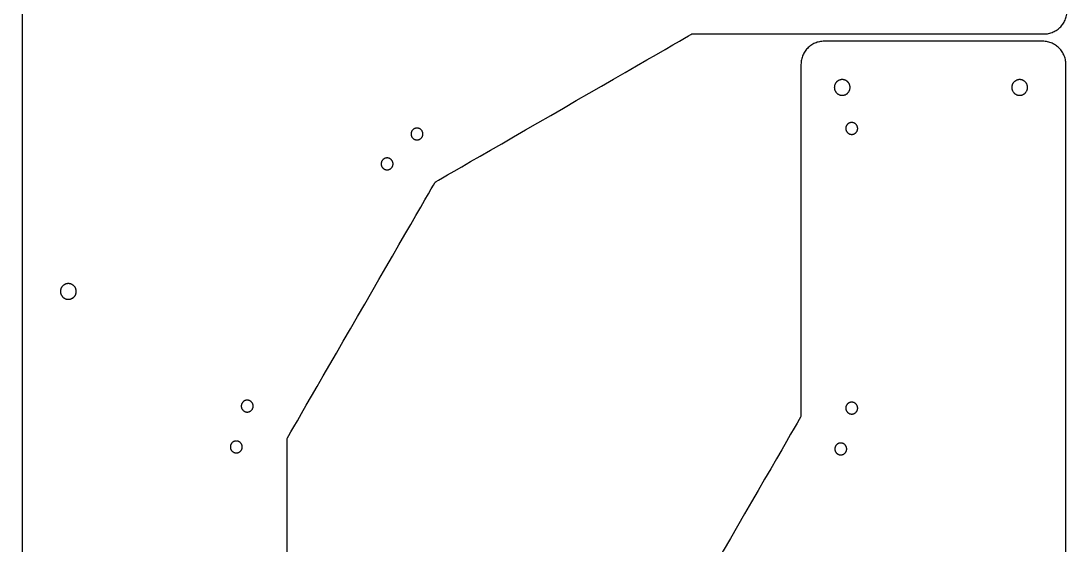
# Model space of a CAD drawing. Header units: centimetres. Extents: x -16 to 38, y -53 to 89.
# Drawn here: x -16.04 to 28.88, y 12.73 to 35.24 of the extents above; entities that cross this region are included whole.
import ezdxf

# ---------------------------------------------------------------- set-up
doc = ezdxf.new("R2010")
doc.units = ezdxf.units.CM
doc.header["$MEASUREMENT"] = 0

# ---------------------------------------------------------------- blocks, each defined once
blk = doc.blocks.new('block 16')
at = {"color": 7, "lineweight": 25}
blk.add_lwpolyline([(-15.989, 2.188), (-15.987, 2.133), (-15.983, 2.079), (-15.976, 2.026), (-15.966, 1.974), (-15.953, 1.922), (-15.938, 1.872), (-15.92, 1.823), (-15.9, 1.775), (-15.877, 1.729), (-15.852, 1.684), (-15.825, 1.64), (-15.796, 1.598), (-15.764, 1.557), (-15.731, 1.518), (-15.696, 1.481), (-15.659, 1.446), (-15.62, 1.412), (-15.579, 1.381), (-15.537, 1.352), (-15.493, 1.325), (-15.448, 1.3), (-15.402, 1.277), (-15.354, 1.257), (-15.305, 1.239), (-15.255, 1.224), (-15.203, 1.211), (-15.151, 1.201), (-15.098, 1.194), (-15.044, 1.19), (-14.989, 1.188), (-5.613, 1.188), (-5.56, 1.19), (-5.507, 1.194), (-5.456, 1.2), (-5.405, 1.21), (-5.355, 1.222), (-5.306, 1.236), (-5.259, 1.253), (-5.212, 1.272), (-5.167, 1.293), (-5.122, 1.316), (-5.08, 1.342), (-5.038, 1.37), (-4.998, 1.399), (-4.96, 1.43), (-4.923, 1.464), (-4.888, 1.499), (-4.855, 1.535), (-4.824, 1.574), (-4.794, 1.614), (-4.767, 1.655), (-4.741, 1.698), (-4.718, 1.742), (-4.696, 1.787), (-4.677, 1.834), (-4.661, 1.882), (-4.646, 1.93), (-4.634, 1.98), (-4.625, 2.031), (-4.618, 2.083), (-4.614, 2.135), (-4.613, 2.188), (-4.613, 17.302), (-4.593, 17.336), (-4.537, 17.434), (-4.445, 17.592), (-4.322, 17.805), (-4.17, 18.07), (-3.99, 18.381), (-3.786, 18.734), (-3.56, 19.125), (-3.315, 19.549), (-3.054, 20.002), (-2.778, 20.48), (-2.491, 20.977), (-2.195, 21.49), (-1.892, 22.015), (-1.585, 22.545), (-1.278, 23.079), (-0.971, 23.609), (-0.669, 24.133), (-0.373, 24.646), (-0.085, 25.144), (0.19, 25.621), (0.452, 26.075), (0.697, 26.499), (0.923, 26.89), (1.127, 27.243), (1.306, 27.554), (1.459, 27.819), (1.582, 28.032), (1.673, 28.19), (1.73, 28.288), (1.749, 28.322), (1.785, 28.342), (1.89, 28.403), (2.058, 28.5), (2.285, 28.631), (2.566, 28.793), (2.895, 28.983), (3.269, 29.199), (3.682, 29.438), (4.13, 29.696), (4.606, 29.971), (5.107, 30.26), (5.628, 30.561), (6.164, 30.87), (6.709, 31.185), (7.259, 31.503), (7.809, 31.82), (8.355, 32.135), (8.89, 32.444), (9.411, 32.745), (9.912, 33.034), (10.389, 33.31), (10.836, 33.568), (11.249, 33.806), (11.623, 34.022), (11.953, 34.213), (12.233, 34.375), (12.46, 34.506), (12.628, 34.603), (12.733, 34.663), (12.769, 34.684), (27.883, 34.684), (27.938, 34.685), (27.99, 34.69), (28.041, 34.696), (28.092, 34.706), (28.142, 34.718), (28.191, 34.732), (28.238, 34.749), (28.285, 34.768), (28.33, 34.789), (28.374, 34.813), (28.417, 34.838), (28.458, 34.866), (28.498, 34.895), (28.536, 34.927), (28.573, 34.96), (28.608, 34.995), (28.641, 35.032), (28.672, 35.07), (28.702, 35.11), (28.729, 35.151), (28.755, 35.194), (28.778, 35.238), (28.8, 35.283), (28.818, 35.33), (28.835, 35.378), (28.849, 35.426), (28.861, 35.476), (28.871, 35.527), (28.877, 35.578), (28.881, 35.631), (28.883, 35.684), (28.883, 45.06), (28.881, 45.113), (28.877, 45.165), (28.871, 45.217), (28.861, 45.268), (28.849, 45.317), (28.835, 45.366), (28.818, 45.414), (28.799, 45.46), (28.778, 45.506), (28.755, 45.55), (28.729, 45.593), (28.701, 45.634), (28.672, 45.674), (28.641, 45.712), (28.607, 45.749), (28.572, 45.784), (28.536, 45.817), (28.497, 45.849), (28.457, 45.878), (28.416, 45.906), (28.373, 45.931), (28.329, 45.955), (28.284, 45.976), (28.237, 45.995), (28.189, 46.012), (28.141, 46.026), (28.091, 46.038), (28.04, 46.047), (27.988, 46.054), (27.936, 46.058), (27.883, 46.06), (-14.989, 46.06), (-15.044, 46.058), (-15.098, 46.054), (-15.151, 46.047), (-15.203, 46.037), (-15.255, 46.024), (-15.305, 46.009), (-15.354, 45.991), (-15.402, 45.971), (-15.448, 45.948), (-15.493, 45.923), (-15.537, 45.896), (-15.579, 45.867), (-15.62, 45.835), (-15.659, 45.802), (-15.696, 45.767), (-15.731, 45.73), (-15.764, 45.691), (-15.796, 45.65), (-15.825, 45.608), (-15.852, 45.565), (-15.877, 45.519), (-15.9, 45.473), (-15.92, 45.425), (-15.938, 45.376), (-15.953, 45.326), (-15.966, 45.274), (-15.976, 45.222), (-15.983, 45.169), (-15.987, 45.115), (-15.989, 45.06), (-15.989, 2.188)], dxfattribs=at)
blk = doc.blocks.new('block 17')
at = {"color": 7, "lineweight": 25}
blk.add_lwpolyline([(-6.792, 16.691), (-6.778, 16.691), (-6.764, 16.692), (-6.75, 16.694), (-6.737, 16.697), (-6.724, 16.7), (-6.711, 16.704), (-6.699, 16.708), (-6.686, 16.714), (-6.674, 16.719), (-6.663, 16.726), (-6.652, 16.733), (-6.641, 16.74), (-6.631, 16.748), (-6.621, 16.757), (-6.611, 16.766), (-6.602, 16.775), (-6.594, 16.785), (-6.586, 16.795), (-6.578, 16.806), (-6.571, 16.817), (-6.565, 16.829), (-6.559, 16.841), (-6.554, 16.853), (-6.549, 16.865), (-6.545, 16.878), (-6.542, 16.891), (-6.54, 16.905), (-6.538, 16.918), (-6.537, 16.932), (-6.536, 16.946), (-6.537, 16.96), (-6.538, 16.974), (-6.54, 16.987), (-6.542, 17), (-6.545, 17.012), (-6.549, 17.025), (-6.553, 17.037), (-6.558, 17.049), (-6.563, 17.06), (-6.569, 17.072), (-6.576, 17.083), (-6.583, 17.093), (-6.59, 17.103), (-6.598, 17.113), (-6.607, 17.122), (-6.616, 17.131), (-6.625, 17.14), (-6.635, 17.148), (-6.645, 17.155), (-6.656, 17.163), (-6.667, 17.169), (-6.678, 17.175), (-6.69, 17.18), (-6.701, 17.185), (-6.714, 17.19), (-6.726, 17.193), (-6.739, 17.196), (-6.752, 17.199), (-6.765, 17.2), (-6.778, 17.201), (-6.792, 17.202), (-6.805, 17.201), (-6.819, 17.2), (-6.832, 17.199), (-6.845, 17.196), (-6.858, 17.193), (-6.87, 17.19), (-6.882, 17.185), (-6.894, 17.18), (-6.906, 17.175), (-6.917, 17.169), (-6.928, 17.162), (-6.939, 17.155), (-6.949, 17.148), (-6.959, 17.14), (-6.968, 17.131), (-6.977, 17.122), (-6.985, 17.113), (-6.994, 17.103), (-7.001, 17.093), (-7.008, 17.082), (-7.015, 17.071), (-7.021, 17.06), (-7.026, 17.049), (-7.031, 17.037), (-7.035, 17.025), (-7.039, 17.012), (-7.042, 16.999), (-7.044, 16.986), (-7.046, 16.973), (-7.047, 16.96), (-7.047, 16.946), (-7.047, 16.933), (-7.046, 16.919), (-7.044, 16.906), (-7.042, 16.893), (-7.039, 16.88), (-7.035, 16.868), (-7.031, 16.856), (-7.026, 16.844), (-7.021, 16.832), (-7.015, 16.821), (-7.008, 16.81), (-7.001, 16.8), (-6.994, 16.789), (-6.985, 16.78), (-6.977, 16.77), (-6.968, 16.761), (-6.959, 16.753), (-6.949, 16.745), (-6.939, 16.737), (-6.928, 16.73), (-6.917, 16.723), (-6.906, 16.717), (-6.894, 16.712), (-6.882, 16.707), (-6.87, 16.703), (-6.858, 16.699), (-6.845, 16.696), (-6.832, 16.694), (-6.819, 16.692), (-6.805, 16.691), (-6.792, 16.691)], dxfattribs=at)
blk = doc.blocks.new('block 23')
at = {"color": 7, "lineweight": 25}
blk.add_lwpolyline([(-14.003, 23.286), (-13.984, 23.286), (-13.966, 23.288), (-13.948, 23.29), (-13.93, 23.294), (-13.913, 23.298), (-13.896, 23.303), (-13.879, 23.309), (-13.863, 23.316), (-13.847, 23.324), (-13.832, 23.332), (-13.817, 23.341), (-13.803, 23.351), (-13.789, 23.362), (-13.776, 23.373), (-13.764, 23.385), (-13.752, 23.398), (-13.741, 23.411), (-13.73, 23.424), (-13.72, 23.439), (-13.711, 23.453), (-13.702, 23.469), (-13.695, 23.484), (-13.688, 23.5), (-13.682, 23.517), (-13.677, 23.534), (-13.673, 23.551), (-13.669, 23.569), (-13.667, 23.587), (-13.665, 23.605), (-13.665, 23.624), (-13.665, 23.643), (-13.667, 23.66), (-13.669, 23.678), (-13.672, 23.695), (-13.676, 23.711), (-13.681, 23.728), (-13.687, 23.744), (-13.693, 23.76), (-13.7, 23.775), (-13.708, 23.79), (-13.717, 23.805), (-13.726, 23.818), (-13.736, 23.832), (-13.747, 23.845), (-13.758, 23.857), (-13.77, 23.869), (-13.782, 23.88), (-13.795, 23.891), (-13.809, 23.901), (-13.823, 23.91), (-13.837, 23.919), (-13.852, 23.927), (-13.867, 23.934), (-13.883, 23.94), (-13.899, 23.946), (-13.916, 23.951), (-13.933, 23.955), (-13.95, 23.958), (-13.967, 23.96), (-13.985, 23.961), (-14.003, 23.962), (-14.021, 23.961), (-14.038, 23.96), (-14.056, 23.958), (-14.073, 23.955), (-14.09, 23.951), (-14.106, 23.946), (-14.122, 23.94), (-14.138, 23.934), (-14.154, 23.927), (-14.169, 23.919), (-14.183, 23.91), (-14.197, 23.901), (-14.21, 23.891), (-14.223, 23.88), (-14.236, 23.869), (-14.248, 23.857), (-14.259, 23.845), (-14.269, 23.832), (-14.279, 23.818), (-14.289, 23.804), (-14.297, 23.79), (-14.305, 23.775), (-14.313, 23.759), (-14.319, 23.744), (-14.325, 23.728), (-14.329, 23.711), (-14.333, 23.694), (-14.337, 23.677), (-14.339, 23.66), (-14.34, 23.642), (-14.341, 23.624), (-14.34, 23.606), (-14.339, 23.588), (-14.337, 23.571), (-14.333, 23.554), (-14.329, 23.537), (-14.325, 23.52), (-14.319, 23.504), (-14.313, 23.489), (-14.305, 23.473), (-14.297, 23.458), (-14.289, 23.444), (-14.279, 23.43), (-14.269, 23.416), (-14.259, 23.403), (-14.248, 23.391), (-14.236, 23.379), (-14.223, 23.368), (-14.21, 23.357), (-14.197, 23.347), (-14.183, 23.338), (-14.169, 23.329), (-14.154, 23.321), (-14.138, 23.314), (-14.123, 23.308), (-14.106, 23.302), (-14.09, 23.297), (-14.073, 23.293), (-14.056, 23.29), (-14.038, 23.288), (-14.021, 23.286), (-14.003, 23.286)], dxfattribs=at)
blk = doc.blocks.new('block 26')
at = {"color": 7, "lineweight": 25}
blk.add_lwpolyline([(-6.322, 18.445), (-6.308, 18.445), (-6.294, 18.446), (-6.28, 18.448), (-6.267, 18.45), (-6.254, 18.454), (-6.241, 18.458), (-6.229, 18.462), (-6.216, 18.467), (-6.204, 18.473), (-6.193, 18.48), (-6.182, 18.486), (-6.171, 18.494), (-6.161, 18.502), (-6.151, 18.51), (-6.141, 18.52), (-6.132, 18.529), (-6.124, 18.539), (-6.116, 18.549), (-6.108, 18.56), (-6.101, 18.571), (-6.095, 18.583), (-6.089, 18.595), (-6.084, 18.607), (-6.079, 18.619), (-6.075, 18.632), (-6.072, 18.645), (-6.07, 18.659), (-6.068, 18.672), (-6.067, 18.686), (-6.066, 18.7), (-6.067, 18.714), (-6.068, 18.728), (-6.07, 18.741), (-6.072, 18.754), (-6.075, 18.766), (-6.079, 18.779), (-6.083, 18.791), (-6.088, 18.803), (-6.093, 18.814), (-6.099, 18.826), (-6.106, 18.837), (-6.113, 18.847), (-6.12, 18.857), (-6.128, 18.867), (-6.137, 18.876), (-6.146, 18.885), (-6.155, 18.894), (-6.165, 18.902), (-6.175, 18.909), (-6.186, 18.916), (-6.197, 18.923), (-6.208, 18.929), (-6.22, 18.934), (-6.232, 18.939), (-6.244, 18.943), (-6.256, 18.947), (-6.269, 18.95), (-6.282, 18.953), (-6.295, 18.954), (-6.308, 18.955), (-6.322, 18.956), (-6.335, 18.955), (-6.349, 18.954), (-6.362, 18.952), (-6.375, 18.95), (-6.388, 18.947), (-6.4, 18.943), (-6.412, 18.939), (-6.424, 18.934), (-6.436, 18.929), (-6.447, 18.923), (-6.458, 18.916), (-6.469, 18.909), (-6.479, 18.902), (-6.489, 18.894), (-6.498, 18.885), (-6.507, 18.876), (-6.515, 18.867), (-6.524, 18.857), (-6.531, 18.847), (-6.538, 18.836), (-6.545, 18.825), (-6.551, 18.814), (-6.556, 18.803), (-6.561, 18.791), (-6.565, 18.778), (-6.569, 18.766), (-6.572, 18.753), (-6.574, 18.74), (-6.576, 18.727), (-6.577, 18.714), (-6.577, 18.7), (-6.577, 18.687), (-6.576, 18.673), (-6.574, 18.66), (-6.572, 18.647), (-6.569, 18.634), (-6.565, 18.622), (-6.561, 18.61), (-6.556, 18.598), (-6.551, 18.586), (-6.545, 18.575), (-6.538, 18.564), (-6.531, 18.553), (-6.524, 18.543), (-6.515, 18.533), (-6.507, 18.524), (-6.498, 18.515), (-6.489, 18.507), (-6.479, 18.499), (-6.469, 18.491), (-6.458, 18.484), (-6.447, 18.477), (-6.436, 18.471), (-6.424, 18.466), (-6.412, 18.461), (-6.4, 18.457), (-6.388, 18.453), (-6.375, 18.45), (-6.362, 18.448), (-6.349, 18.446), (-6.335, 18.445), (-6.322, 18.445)], dxfattribs=at)
blk = doc.blocks.new('block 27')
at = {"color": 7, "lineweight": 25}
blk.add_lwpolyline([(0.968, 30.131), (0.982, 30.132), (0.996, 30.133), (1.01, 30.135), (1.023, 30.137), (1.036, 30.14), (1.049, 30.144), (1.061, 30.149), (1.074, 30.154), (1.086, 30.16), (1.097, 30.166), (1.108, 30.173), (1.119, 30.181), (1.129, 30.189), (1.139, 30.197), (1.149, 30.206), (1.158, 30.216), (1.166, 30.226), (1.174, 30.236), (1.182, 30.247), (1.189, 30.258), (1.195, 30.27), (1.201, 30.281), (1.206, 30.294), (1.211, 30.306), (1.215, 30.319), (1.218, 30.332), (1.22, 30.345), (1.222, 30.359), (1.223, 30.373), (1.224, 30.387), (1.223, 30.401), (1.222, 30.414), (1.221, 30.427), (1.218, 30.44), (1.215, 30.453), (1.211, 30.465), (1.207, 30.478), (1.202, 30.49), (1.197, 30.501), (1.191, 30.512), (1.184, 30.523), (1.177, 30.534), (1.17, 30.544), (1.161, 30.554), (1.153, 30.563), (1.144, 30.572), (1.135, 30.581), (1.125, 30.589), (1.115, 30.596), (1.104, 30.603), (1.093, 30.61), (1.082, 30.616), (1.071, 30.621), (1.059, 30.626), (1.046, 30.63), (1.034, 30.634), (1.021, 30.637), (1.008, 30.639), (0.995, 30.641), (0.982, 30.642), (0.968, 30.642), (0.955, 30.642), (0.941, 30.641), (0.928, 30.639), (0.915, 30.637), (0.902, 30.634), (0.89, 30.63), (0.878, 30.626), (0.866, 30.621), (0.854, 30.616), (0.843, 30.61), (0.832, 30.603), (0.821, 30.596), (0.811, 30.589), (0.801, 30.58), (0.792, 30.572), (0.783, 30.563), (0.775, 30.554), (0.766, 30.544), (0.759, 30.534), (0.752, 30.523), (0.745, 30.512), (0.739, 30.501), (0.734, 30.489), (0.729, 30.477), (0.725, 30.465), (0.721, 30.453), (0.718, 30.44), (0.716, 30.427), (0.714, 30.414), (0.713, 30.4), (0.713, 30.387), (0.713, 30.373), (0.714, 30.36), (0.716, 30.347), (0.718, 30.334), (0.721, 30.321), (0.725, 30.309), (0.729, 30.296), (0.734, 30.285), (0.739, 30.273), (0.745, 30.262), (0.752, 30.251), (0.759, 30.24), (0.766, 30.23), (0.775, 30.22), (0.783, 30.211), (0.792, 30.202), (0.801, 30.193), (0.811, 30.185), (0.821, 30.178), (0.832, 30.171), (0.843, 30.164), (0.854, 30.158), (0.866, 30.153), (0.878, 30.148), (0.89, 30.144), (0.902, 30.14), (0.915, 30.137), (0.928, 30.135), (0.941, 30.133), (0.955, 30.132), (0.968, 30.131)], dxfattribs=at)
blk = doc.blocks.new('block 31')
at = {"color": 7, "lineweight": 25}
blk.add_lwpolyline([(-0.316, 28.847), (-0.302, 28.848), (-0.288, 28.849), (-0.274, 28.851), (-0.261, 28.853), (-0.248, 28.857), (-0.235, 28.86), (-0.223, 28.865), (-0.21, 28.87), (-0.198, 28.876), (-0.187, 28.882), (-0.176, 28.889), (-0.165, 28.897), (-0.154, 28.905), (-0.145, 28.913), (-0.135, 28.922), (-0.126, 28.932), (-0.118, 28.942), (-0.11, 28.952), (-0.102, 28.963), (-0.095, 28.974), (-0.089, 28.985), (-0.083, 28.997), (-0.078, 29.01), (-0.073, 29.022), (-0.069, 29.035), (-0.066, 29.048), (-0.064, 29.061), (-0.062, 29.075), (-0.061, 29.089), (-0.06, 29.103), (-0.061, 29.117), (-0.062, 29.13), (-0.064, 29.144), (-0.066, 29.156), (-0.069, 29.169), (-0.073, 29.182), (-0.077, 29.194), (-0.082, 29.206), (-0.087, 29.217), (-0.093, 29.228), (-0.1, 29.239), (-0.107, 29.25), (-0.114, 29.26), (-0.122, 29.27), (-0.131, 29.279), (-0.14, 29.288), (-0.149, 29.297), (-0.159, 29.305), (-0.169, 29.312), (-0.18, 29.319), (-0.191, 29.326), (-0.202, 29.332), (-0.214, 29.337), (-0.225, 29.342), (-0.238, 29.346), (-0.25, 29.35), (-0.263, 29.353), (-0.276, 29.355), (-0.289, 29.357), (-0.302, 29.358), (-0.316, 29.358), (-0.329, 29.358), (-0.343, 29.357), (-0.356, 29.355), (-0.369, 29.353), (-0.382, 29.35), (-0.394, 29.346), (-0.406, 29.342), (-0.418, 29.337), (-0.43, 29.332), (-0.441, 29.326), (-0.452, 29.319), (-0.463, 29.312), (-0.473, 29.305), (-0.483, 29.296), (-0.492, 29.288), (-0.501, 29.279), (-0.509, 29.27), (-0.517, 29.26), (-0.525, 29.25), (-0.532, 29.239), (-0.539, 29.228), (-0.544, 29.217), (-0.55, 29.205), (-0.555, 29.193), (-0.559, 29.181), (-0.563, 29.169), (-0.566, 29.156), (-0.568, 29.143), (-0.57, 29.13), (-0.571, 29.116), (-0.571, 29.103), (-0.571, 29.089), (-0.57, 29.076), (-0.568, 29.063), (-0.566, 29.05), (-0.563, 29.037), (-0.559, 29.025), (-0.555, 29.012), (-0.55, 29), (-0.544, 28.989), (-0.539, 28.978), (-0.532, 28.967), (-0.525, 28.956), (-0.517, 28.946), (-0.509, 28.936), (-0.501, 28.927), (-0.492, 28.918), (-0.483, 28.909), (-0.473, 28.901), (-0.463, 28.894), (-0.452, 28.887), (-0.441, 28.88), (-0.43, 28.874), (-0.418, 28.869), (-0.406, 28.864), (-0.394, 28.86), (-0.382, 28.856), (-0.369, 28.853), (-0.356, 28.851), (-0.343, 28.849), (-0.329, 28.848), (-0.316, 28.847)], dxfattribs=at)
blk = doc.blocks.new('block 32')
at = {"color": 7, "lineweight": 25}
blk.add_lwpolyline([(28.832, 33.371), (28.831, 33.426), (28.826, 33.48), (28.819, 33.534), (28.809, 33.586), (28.796, 33.637), (28.781, 33.687), (28.763, 33.737), (28.743, 33.784), (28.721, 33.831), (28.696, 33.876), (28.669, 33.92), (28.639, 33.962), (28.608, 34.003), (28.575, 34.041), (28.539, 34.079), (28.502, 34.114), (28.463, 34.147), (28.423, 34.179), (28.381, 34.208), (28.337, 34.235), (28.292, 34.26), (28.245, 34.282), (28.197, 34.303), (28.148, 34.32), (28.098, 34.336), (28.047, 34.348), (27.994, 34.358), (27.941, 34.365), (27.887, 34.37), (27.832, 34.371), (18.456, 34.371), (18.403, 34.37), (18.351, 34.366), (18.299, 34.359), (18.249, 34.35), (18.199, 34.338), (18.15, 34.324), (18.102, 34.307), (18.056, 34.288), (18.01, 34.267), (17.966, 34.243), (17.923, 34.218), (17.882, 34.19), (17.842, 34.16), (17.804, 34.129), (17.767, 34.096), (17.732, 34.061), (17.699, 34.024), (17.667, 33.986), (17.638, 33.946), (17.61, 33.905), (17.585, 33.862), (17.561, 33.818), (17.54, 33.772), (17.521, 33.726), (17.504, 33.678), (17.49, 33.629), (17.478, 33.579), (17.469, 33.529), (17.462, 33.477), (17.458, 33.425), (17.456, 33.371), (17.456, 18.257), (17.437, 18.224), (17.38, 18.126), (17.289, 17.968), (17.166, 17.754), (17.013, 17.49), (16.834, 17.179), (16.63, 16.825), (16.404, 16.435), (16.159, 16.01), (15.897, 15.557), (15.622, 15.08), (15.334, 14.582), (15.038, 14.069), (14.736, 13.545), (14.429, 13.014), (14.121, 12.481), (13.815, 11.95), (13.512, 11.426), (13.216, 10.913), (12.929, 10.416), (12.653, 9.938), (12.391, 9.485), (12.147, 9.061), (11.921, 8.67), (11.717, 8.316), (11.537, 8.005), (11.385, 7.741), (11.261, 7.528), (11.17, 7.37), (11.114, 7.272), (11.094, 7.238), (11.058, 7.217), (10.954, 7.157), (10.786, 7.06), (10.559, 6.929), (10.278, 6.767), (9.948, 6.576), (9.574, 6.36), (9.161, 6.122), (8.714, 5.864), (8.237, 5.589), (7.736, 5.299), (7.215, 4.999), (6.68, 4.689), (6.135, 4.375), (5.584, 4.057), (5.034, 3.739), (4.489, 3.424), (3.954, 3.115), (3.433, 2.815), (2.932, 2.525), (2.455, 2.25), (2.008, 1.992), (1.595, 1.753), (1.221, 1.537), (0.891, 1.347), (0.61, 1.185), (0.383, 1.054), (0.215, 0.957), (0.111, 0.897), (0.075, 0.876), (-15.039, 0.876), (-15.094, 0.874), (-15.147, 0.87), (-15.198, 0.863), (-15.249, 0.854), (-15.298, 0.842), (-15.347, 0.828), (-15.395, 0.811), (-15.441, 0.792), (-15.487, 0.77), (-15.531, 0.747), (-15.573, 0.721), (-15.615, 0.694), (-15.654, 0.664), (-15.693, 0.633), (-15.729, 0.6), (-15.764, 0.565), (-15.798, 0.528), (-15.829, 0.49), (-15.858, 0.45), (-15.886, 0.408), (-15.911, 0.366), (-15.935, 0.322), (-15.956, 0.276), (-15.975, 0.23), (-15.992, 0.182), (-16.006, 0.133), (-16.018, 0.083), (-16.027, 0.033), (-16.034, -0.019), (-16.038, -0.071), (-16.039, -0.124), (-16.039, -9.5), (-16.038, -9.553), (-16.034, -9.606), (-16.027, -9.657), (-16.018, -9.708), (-16.006, -9.758), (-15.992, -9.807), (-15.975, -9.854), (-15.956, -9.901), (-15.935, -9.946), (-15.911, -9.99), (-15.886, -10.033), (-15.858, -10.075), (-15.828, -10.114), (-15.797, -10.153), (-15.764, -10.19), (-15.729, -10.225), (-15.692, -10.258), (-15.654, -10.289), (-15.614, -10.319), (-15.572, -10.346), (-15.53, -10.372), (-15.486, -10.395), (-15.44, -10.417), (-15.394, -10.435), (-15.346, -10.452), (-15.297, -10.467), (-15.247, -10.478), (-15.196, -10.488), (-15.145, -10.495), (-15.092, -10.499), (-15.039, -10.5), (27.832, -10.5), (27.887, -10.499), (27.941, -10.494), (27.994, -10.487), (28.047, -10.477), (28.098, -10.464), (28.148, -10.449), (28.197, -10.431), (28.245, -10.411), (28.292, -10.388), (28.337, -10.364), (28.381, -10.336), (28.423, -10.307), (28.463, -10.276), (28.502, -10.242), (28.539, -10.207), (28.575, -10.17), (28.608, -10.131), (28.639, -10.091), (28.669, -10.049), (28.696, -10.005), (28.721, -9.96), (28.743, -9.913), (28.763, -9.865), (28.781, -9.816), (28.796, -9.766), (28.809, -9.715), (28.819, -9.662), (28.826, -9.609), (28.831, -9.555), (28.832, -9.5), (28.832, 33.371)], dxfattribs=at)
blk = doc.blocks.new('block 33')
at = {"color": 7, "lineweight": 25}
blk.add_lwpolyline([(19.635, 18.869), (19.621, 18.869), (19.608, 18.867), (19.594, 18.865), (19.581, 18.863), (19.567, 18.86), (19.555, 18.856), (19.542, 18.851), (19.53, 18.846), (19.518, 18.84), (19.506, 18.834), (19.495, 18.827), (19.484, 18.82), (19.474, 18.812), (19.464, 18.803), (19.455, 18.794), (19.446, 18.785), (19.437, 18.775), (19.429, 18.764), (19.422, 18.754), (19.415, 18.742), (19.408, 18.731), (19.403, 18.719), (19.397, 18.707), (19.393, 18.694), (19.389, 18.681), (19.386, 18.668), (19.383, 18.655), (19.381, 18.641), (19.38, 18.627), (19.38, 18.613), (19.38, 18.599), (19.381, 18.586), (19.383, 18.573), (19.386, 18.56), (19.389, 18.547), (19.392, 18.535), (19.396, 18.523), (19.401, 18.511), (19.407, 18.499), (19.413, 18.488), (19.419, 18.477), (19.426, 18.466), (19.434, 18.456), (19.442, 18.446), (19.451, 18.437), (19.459, 18.428), (19.469, 18.42), (19.479, 18.412), (19.489, 18.404), (19.499, 18.397), (19.51, 18.391), (19.521, 18.385), (19.533, 18.379), (19.545, 18.374), (19.557, 18.37), (19.57, 18.366), (19.582, 18.363), (19.595, 18.361), (19.608, 18.359), (19.622, 18.358), (19.635, 18.358), (19.649, 18.358), (19.662, 18.359), (19.676, 18.361), (19.688, 18.363), (19.701, 18.366), (19.714, 18.37), (19.726, 18.374), (19.738, 18.379), (19.749, 18.385), (19.761, 18.391), (19.772, 18.397), (19.782, 18.404), (19.792, 18.412), (19.802, 18.42), (19.811, 18.428), (19.821, 18.437), (19.829, 18.447), (19.837, 18.456), (19.845, 18.467), (19.852, 18.477), (19.858, 18.488), (19.864, 18.499), (19.87, 18.511), (19.874, 18.523), (19.879, 18.535), (19.882, 18.548), (19.885, 18.56), (19.888, 18.573), (19.889, 18.586), (19.891, 18.6), (19.891, 18.613), (19.891, 18.627), (19.889, 18.64), (19.888, 18.654), (19.885, 18.666), (19.882, 18.679), (19.879, 18.692), (19.874, 18.704), (19.87, 18.716), (19.864, 18.727), (19.858, 18.739), (19.852, 18.75), (19.845, 18.76), (19.837, 18.77), (19.829, 18.78), (19.821, 18.79), (19.811, 18.799), (19.802, 18.807), (19.792, 18.815), (19.782, 18.823), (19.772, 18.83), (19.761, 18.836), (19.749, 18.842), (19.738, 18.848), (19.726, 18.852), (19.714, 18.857), (19.701, 18.86), (19.688, 18.863), (19.676, 18.866), (19.662, 18.868), (19.649, 18.869), (19.635, 18.869)], dxfattribs=at)
blk = doc.blocks.new('block 35')
at = {"color": 7, "lineweight": 25}
blk.add_lwpolyline([(19.226, 32.724), (19.208, 32.723), (19.189, 32.721), (19.171, 32.719), (19.154, 32.716), (19.136, 32.711), (19.119, 32.706), (19.103, 32.7), (19.087, 32.693), (19.071, 32.686), (19.056, 32.677), (19.041, 32.668), (19.027, 32.658), (19.013, 32.648), (19, 32.636), (18.987, 32.625), (18.975, 32.612), (18.964, 32.599), (18.953, 32.585), (18.944, 32.571), (18.934, 32.556), (18.926, 32.541), (18.918, 32.525), (18.911, 32.509), (18.906, 32.492), (18.9, 32.475), (18.896, 32.458), (18.893, 32.44), (18.89, 32.422), (18.889, 32.404), (18.888, 32.385), (18.889, 32.367), (18.89, 32.349), (18.892, 32.332), (18.896, 32.315), (18.9, 32.298), (18.905, 32.281), (18.91, 32.265), (18.917, 32.25), (18.924, 32.234), (18.932, 32.22), (18.941, 32.205), (18.95, 32.191), (18.96, 32.178), (18.97, 32.165), (18.982, 32.152), (18.993, 32.14), (19.006, 32.129), (19.019, 32.119), (19.032, 32.109), (19.046, 32.099), (19.061, 32.091), (19.076, 32.083), (19.091, 32.076), (19.107, 32.069), (19.123, 32.064), (19.139, 32.059), (19.156, 32.055), (19.173, 32.052), (19.191, 32.049), (19.208, 32.048), (19.226, 32.048), (19.244, 32.048), (19.262, 32.049), (19.279, 32.052), (19.296, 32.055), (19.313, 32.059), (19.33, 32.064), (19.346, 32.069), (19.362, 32.076), (19.377, 32.083), (19.392, 32.091), (19.406, 32.1), (19.421, 32.109), (19.434, 32.119), (19.447, 32.129), (19.459, 32.141), (19.471, 32.152), (19.482, 32.165), (19.493, 32.178), (19.503, 32.191), (19.512, 32.205), (19.521, 32.22), (19.529, 32.235), (19.536, 32.25), (19.542, 32.266), (19.548, 32.282), (19.553, 32.298), (19.557, 32.315), (19.56, 32.332), (19.562, 32.35), (19.564, 32.368), (19.564, 32.385), (19.564, 32.404), (19.562, 32.421), (19.56, 32.439), (19.557, 32.456), (19.553, 32.473), (19.548, 32.489), (19.542, 32.505), (19.536, 32.521), (19.529, 32.536), (19.521, 32.551), (19.512, 32.566), (19.503, 32.58), (19.493, 32.593), (19.482, 32.606), (19.471, 32.619), (19.459, 32.63), (19.447, 32.642), (19.434, 32.652), (19.421, 32.662), (19.406, 32.672), (19.392, 32.68), (19.377, 32.688), (19.362, 32.695), (19.346, 32.702), (19.33, 32.707), (19.313, 32.712), (19.296, 32.716), (19.279, 32.719), (19.262, 32.722), (19.244, 32.723), (19.226, 32.724)], dxfattribs=at)
blk = doc.blocks.new('block 40')
at = {"color": 7, "lineweight": 25}
blk.add_lwpolyline([(26.846, 32.724), (26.828, 32.723), (26.809, 32.721), (26.791, 32.719), (26.774, 32.716), (26.756, 32.711), (26.739, 32.706), (26.723, 32.7), (26.707, 32.693), (26.691, 32.686), (26.676, 32.677), (26.661, 32.668), (26.647, 32.658), (26.633, 32.648), (26.62, 32.636), (26.607, 32.625), (26.595, 32.612), (26.584, 32.599), (26.573, 32.585), (26.564, 32.571), (26.554, 32.556), (26.546, 32.541), (26.538, 32.525), (26.532, 32.509), (26.526, 32.492), (26.52, 32.475), (26.516, 32.458), (26.513, 32.44), (26.51, 32.422), (26.509, 32.404), (26.508, 32.385), (26.509, 32.367), (26.51, 32.349), (26.512, 32.332), (26.516, 32.315), (26.52, 32.298), (26.525, 32.281), (26.53, 32.265), (26.537, 32.25), (26.544, 32.234), (26.552, 32.22), (26.561, 32.205), (26.57, 32.191), (26.58, 32.178), (26.59, 32.165), (26.602, 32.152), (26.613, 32.14), (26.626, 32.129), (26.639, 32.119), (26.652, 32.109), (26.666, 32.099), (26.681, 32.091), (26.696, 32.083), (26.711, 32.076), (26.727, 32.069), (26.743, 32.064), (26.759, 32.059), (26.776, 32.055), (26.793, 32.052), (26.811, 32.049), (26.828, 32.048), (26.846, 32.048), (26.864, 32.048), (26.882, 32.049), (26.899, 32.052), (26.916, 32.055), (26.933, 32.059), (26.95, 32.064), (26.966, 32.069), (26.982, 32.076), (26.997, 32.083), (27.012, 32.091), (27.026, 32.1), (27.041, 32.109), (27.054, 32.119), (27.067, 32.129), (27.079, 32.141), (27.091, 32.152), (27.102, 32.165), (27.113, 32.178), (27.123, 32.191), (27.132, 32.205), (27.141, 32.22), (27.149, 32.235), (27.156, 32.25), (27.162, 32.266), (27.168, 32.282), (27.173, 32.298), (27.177, 32.315), (27.18, 32.332), (27.182, 32.35), (27.184, 32.368), (27.184, 32.385), (27.184, 32.404), (27.182, 32.421), (27.18, 32.439), (27.177, 32.456), (27.173, 32.473), (27.168, 32.489), (27.162, 32.505), (27.156, 32.521), (27.149, 32.536), (27.141, 32.551), (27.132, 32.566), (27.123, 32.58), (27.113, 32.593), (27.102, 32.606), (27.091, 32.619), (27.079, 32.63), (27.067, 32.642), (27.054, 32.652), (27.041, 32.662), (27.026, 32.672), (27.012, 32.68), (26.997, 32.688), (26.982, 32.695), (26.966, 32.702), (26.95, 32.707), (26.933, 32.712), (26.916, 32.716), (26.899, 32.719), (26.882, 32.722), (26.864, 32.723), (26.846, 32.724)], dxfattribs=at)
blk = doc.blocks.new('block 41')
at = {"color": 7, "lineweight": 25}
blk.add_lwpolyline([(19.635, 30.881), (19.621, 30.881), (19.608, 30.88), (19.594, 30.878), (19.581, 30.875), (19.567, 30.872), (19.555, 30.868), (19.542, 30.863), (19.53, 30.858), (19.518, 30.852), (19.506, 30.846), (19.495, 30.839), (19.484, 30.832), (19.474, 30.824), (19.464, 30.815), (19.455, 30.806), (19.446, 30.797), (19.437, 30.787), (19.429, 30.776), (19.422, 30.766), (19.415, 30.754), (19.408, 30.743), (19.403, 30.731), (19.397, 30.719), (19.393, 30.706), (19.389, 30.693), (19.386, 30.68), (19.383, 30.667), (19.381, 30.653), (19.38, 30.64), (19.38, 30.625), (19.38, 30.611), (19.381, 30.598), (19.383, 30.585), (19.386, 30.572), (19.389, 30.559), (19.392, 30.547), (19.396, 30.535), (19.401, 30.523), (19.407, 30.511), (19.413, 30.5), (19.419, 30.489), (19.426, 30.479), (19.434, 30.468), (19.442, 30.459), (19.451, 30.449), (19.459, 30.44), (19.469, 30.432), (19.479, 30.424), (19.489, 30.416), (19.499, 30.409), (19.51, 30.403), (19.521, 30.397), (19.533, 30.391), (19.545, 30.386), (19.557, 30.382), (19.57, 30.379), (19.582, 30.375), (19.595, 30.373), (19.608, 30.371), (19.622, 30.37), (19.635, 30.37), (19.649, 30.37), (19.662, 30.371), (19.676, 30.373), (19.688, 30.375), (19.701, 30.379), (19.714, 30.382), (19.726, 30.386), (19.738, 30.391), (19.749, 30.397), (19.761, 30.403), (19.772, 30.409), (19.782, 30.416), (19.792, 30.424), (19.802, 30.432), (19.811, 30.44), (19.821, 30.449), (19.829, 30.459), (19.837, 30.469), (19.845, 30.479), (19.852, 30.489), (19.858, 30.5), (19.864, 30.511), (19.87, 30.523), (19.874, 30.535), (19.879, 30.547), (19.882, 30.56), (19.885, 30.572), (19.888, 30.585), (19.889, 30.599), (19.891, 30.612), (19.891, 30.625), (19.891, 30.639), (19.889, 30.652), (19.888, 30.666), (19.885, 30.679), (19.882, 30.691), (19.879, 30.704), (19.874, 30.716), (19.87, 30.728), (19.864, 30.74), (19.858, 30.751), (19.852, 30.762), (19.845, 30.772), (19.837, 30.782), (19.829, 30.792), (19.821, 30.802), (19.811, 30.811), (19.802, 30.819), (19.792, 30.827), (19.782, 30.835), (19.772, 30.842), (19.761, 30.848), (19.749, 30.854), (19.738, 30.86), (19.726, 30.865), (19.714, 30.869), (19.701, 30.872), (19.688, 30.875), (19.676, 30.878), (19.662, 30.88), (19.649, 30.881), (19.635, 30.881)], dxfattribs=at)
blk = doc.blocks.new('block 42')
at = {"color": 7, "lineweight": 25}
blk.add_lwpolyline([(19.165, 17.115), (19.151, 17.115), (19.138, 17.114), (19.124, 17.112), (19.111, 17.109), (19.097, 17.106), (19.085, 17.102), (19.072, 17.097), (19.06, 17.092), (19.048, 17.086), (19.036, 17.08), (19.025, 17.073), (19.015, 17.066), (19.004, 17.058), (18.994, 17.049), (18.985, 17.04), (18.976, 17.031), (18.967, 17.021), (18.959, 17.01), (18.952, 17), (18.945, 16.988), (18.938, 16.977), (18.933, 16.965), (18.927, 16.953), (18.923, 16.94), (18.919, 16.927), (18.916, 16.914), (18.913, 16.901), (18.911, 16.887), (18.91, 16.874), (18.91, 16.86), (18.91, 16.845), (18.911, 16.832), (18.913, 16.819), (18.916, 16.806), (18.919, 16.793), (18.922, 16.781), (18.926, 16.769), (18.931, 16.757), (18.937, 16.745), (18.943, 16.734), (18.949, 16.723), (18.956, 16.713), (18.964, 16.702), (18.972, 16.693), (18.981, 16.683), (18.989, 16.674), (18.999, 16.666), (19.009, 16.658), (19.019, 16.65), (19.029, 16.643), (19.04, 16.637), (19.051, 16.631), (19.063, 16.625), (19.075, 16.62), (19.087, 16.616), (19.1, 16.613), (19.112, 16.61), (19.125, 16.607), (19.138, 16.605), (19.152, 16.604), (19.165, 16.604), (19.179, 16.604), (19.192, 16.605), (19.206, 16.607), (19.219, 16.61), (19.231, 16.613), (19.244, 16.616), (19.256, 16.62), (19.268, 16.625), (19.279, 16.631), (19.291, 16.637), (19.302, 16.643), (19.312, 16.65), (19.322, 16.658), (19.332, 16.666), (19.342, 16.674), (19.351, 16.683), (19.359, 16.693), (19.367, 16.703), (19.375, 16.713), (19.382, 16.723), (19.388, 16.734), (19.394, 16.745), (19.4, 16.757), (19.404, 16.769), (19.409, 16.781), (19.412, 16.794), (19.415, 16.806), (19.418, 16.819), (19.42, 16.833), (19.421, 16.846), (19.421, 16.86), (19.421, 16.873), (19.42, 16.886), (19.418, 16.9), (19.415, 16.913), (19.412, 16.925), (19.409, 16.938), (19.404, 16.95), (19.4, 16.962), (19.394, 16.973), (19.388, 16.985), (19.382, 16.996), (19.375, 17.006), (19.367, 17.016), (19.359, 17.026), (19.351, 17.036), (19.342, 17.045), (19.332, 17.053), (19.322, 17.061), (19.312, 17.069), (19.302, 17.076), (19.291, 17.082), (19.279, 17.088), (19.268, 17.094), (19.256, 17.099), (19.244, 17.103), (19.231, 17.106), (19.219, 17.11), (19.206, 17.112), (19.192, 17.114), (19.179, 17.115), (19.165, 17.115)], dxfattribs=at)

msp = doc.modelspace()

# ---------------------------------------------------------------- block references
for name in ['block 16', 'block 32', 'block 35', 'block 40', 'block 27', 'block 41', 'block 31', 'block 23', 'block 26', 'block 33', 'block 17', 'block 42']:
    msp.add_blockref(name, (0, 0))

doc.saveas('drawing.dxf')
